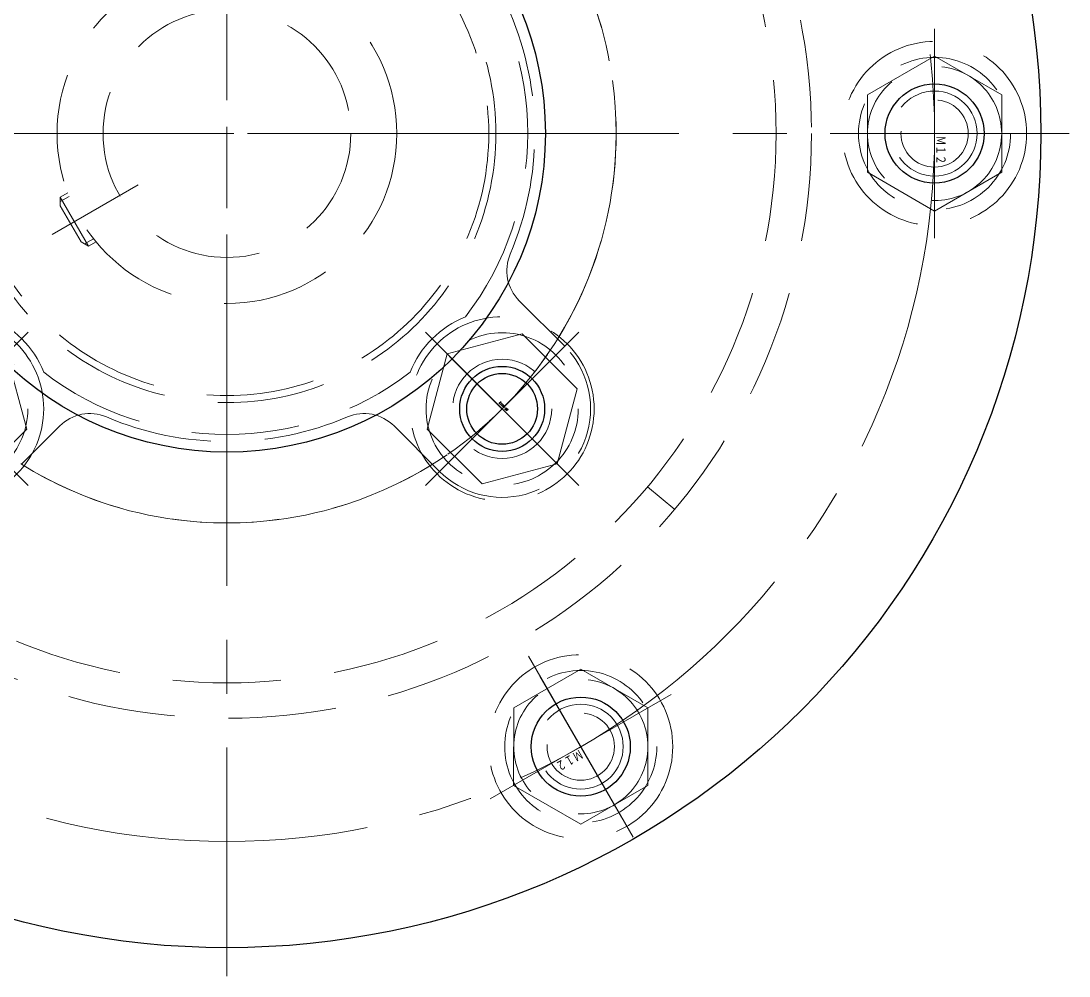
# Model space of a CAD drawing. Header units: millimetres. Extents: x 0 to 38884, y -3675 to 8056.
# Drawn here: x 13796.4 to 13944.5, y 3478.8 to 3613.7 of the extents above; entities that cross this region are included whole.
import ezdxf

# ---------------------------------------------------------------- set-up
doc = ezdxf.new("R2010")
doc.units = ezdxf.units.MM
doc.header["$LTSCALE"] = 2.4
doc.linetypes.add('CENTER2', pattern=[28.575, 19.05, -3.175, 3.175, -3.175])
doc.linetypes.add('HIDDEN', pattern=[9.525, 6.35, -3.175])
doc.layers.add('04_HIDDEN', color=2, linetype='HIDDEN', lineweight=13)
doc.layers.add('05_CENTER', color=4, linetype='CENTER2', lineweight=13)
doc.layers.add('10_DRAFT', color=8, linetype='Continuous', lineweight=0, plot=False)
doc.styles.add('KANJI0', font='txt.shx', dxfattribs={"width": 0.9, "height": 30, "bigfont": 'bigfont'})
doc.styles.add('KSS_TXT_L', font='txt.shx', dxfattribs={"height": 3, "bigfont": 'extfont2.shx'})

# ---------------------------------------------------------------- blocks, each defined once
blk = doc.blocks.new('A$C285C78E6_1')
at = {"color": 0, "linetype": 'CENTER2'}
for p, q in [((0, -15.31), (0, 15.31)), ((-15.31, 0), (15.31, 0))]:
    blk.add_line(p, q, dxfattribs=at)
at = {"color": 0}
for p, q in [((-10.97, 0), (-5.48, 9.5)), ((-5.48, 9.5), (5.48, 9.5)), ((5.48, 9.5), (10.97, 0)), ((-5.48, -9.5), (-10.97, 0)), ((10.97, 0), (5.48, -9.5)), ((5.48, -9.5), (-5.48, -9.5))]:
    blk.add_line(p, q, dxfattribs=at)
for radius in [13, 10.75]:
    blk.add_circle((0, 0), radius, dxfattribs=at)
at = {"layer": '10_DRAFT', "style": 'KSS_TXT_L'}
blk.add_text('BT-M12', height=0.3, dxfattribs=at).set_placement((-0.7, -0.55))
blk = doc.blocks.new('MUCFC207b_1')
at = {"color": 0}
for p, q in [((-22.49, -8.37), (-23.56, -8.99)), ((-22.29, -8.89), (-23.56, -9.62)), ((-23.56, -8.99), (-19.56, -15.91)), ((-23.56, -8.99), (-23.56, -10.19)), ((-23.56, -10.19), (-20.6, -15.31)), ((-19.56, -15.91), (-20.6, -15.31)), ((-18.84, -14.86), (-20.11, -15.6)), ((-18.49, -15.3), (-19.56, -15.91)), ((41.3, -23.63), (47.73, -30.05)), ((-23.63, -41.3), (-29.03, -46.71)), ((30.05, -47.73), (23.63, -41.3))]:
    blk.add_line(p, q, dxfattribs=at)
for centre, radius in [((0, 0), 38), ((0, 0), 37), ((0, 0), 24), ((0, 0), 17.5), ((38.89, -38.89), 7)]:
    blk.add_circle(centre, radius, dxfattribs=at)
for centre, radius, start, end in [((0, 0), 55, 328.1366, 31.8634), ((0, 0), 42.5, 322.4769, 37.5231), ((0, 0), 43.5, 336.9463, 23.0537), ((45.55, -19.38), 6, 156.9463, 225), ((-38.89, -38.89), 14, 21.7322, 68.2678), ((38.89, -38.89), 14, 111.7322, 158.2678), ((-38.89, -38.89), 12.5, 135, 321.525), ((38.89, -38.89), 12.5, 225, 45), ((0, 0), 42.5, 232.4769, 307.5231), ((-19.38, -45.55), 6, 66.9463, 135), ((19.38, -45.55), 6, 45, 113.0537), ((0, 0), 43.5, 246.9463, 293.0537), ((0, 0), 55, 238.05, 238.1366), ((0, 0), 55, 238.1366, 301.8634)]:
    blk.add_arc(centre, radius, start, end, dxfattribs=at)
at = {"layer": '05_CENTER', "color": 0}
for p, q in [((0, -60), (0, 60)), ((-60, 0), (60, 0)), ((-24.68, -14.25), (-12.56, -7.25)), ((31.82, -31.82), (45.96, -45.96))]:
    blk.add_line(p, q, dxfattribs=at)
blk.add_arc((0, 0), 55, 304.5682, 325.4318, dxfattribs=at)
blk = doc.blocks.new('A$C06233B12_1')
at = {"color": 0}
for centre, radius in [((0, 0), 115), ((0, 0), 45), ((100, 0), 7), ((38.89, -38.89), 6), ((38.89, -38.89), 5), ((50, -86.6), 7)]:
    blk.add_circle(centre, radius, dxfattribs=at)
at = {"layer": '04_HIDDEN'}
blk.add_line((63.28, -53.09), (59.45, -49.88), dxfattribs=at)
for radius in [82.6, 77.6]:
    blk.add_circle((0, 0), radius, dxfattribs=at)
at = {"layer": '05_CENTER'}
for p, q in [((0, 119), (0, -119)), ((-119, 0), (119, 0)), ((88.49, 0), (111.51, 0)), ((31.47, -31.47), (46.32, -46.32)), ((44.24, -76.63), (55.76, -96.57))]:
    blk.add_line(p, q, dxfattribs=at)
for radius in [100, 55]:
    blk.add_circle((0, 0), radius, dxfattribs=at)
blk = doc.blocks.new('12b_1')
at = {"color": 0, "linetype": 'CENTER2'}
for p, q in [((0, -14.77), (0, 14.77)), ((14.77, 0), (-14.77, 0))]:
    blk.add_line(p, q, dxfattribs=at)
at = {"color": 0}
for p, q in [((-5.47, 9.48), (-10.95, 0)), ((5.47, 9.48), (-5.47, 9.48)), ((10.95, 0), (5.47, 9.48)), ((-10.95, 0), (-5.47, -9.48)), ((5.47, -9.48), (10.95, 0)), ((-5.47, -9.48), (5.47, -9.48))]:
    blk.add_line(p, q, dxfattribs=at)
for radius in [13, 10.75, 9.48, 6, 4.75]:
    blk.add_circle((0, 0), radius, dxfattribs=at)
at = {"layer": '10_DRAFT', "linetype": 'CENTER2', "style": 'KANJI0', "width": 0.82}
blk.add_text('Ｍ１２', height=1.5, dxfattribs=at).set_placement((0.31, 0.09))

msp = doc.modelspace()

# ---------------------------------------------------------------- block references
msp.add_blockref('A$C06233B12_1', (13825.4577, 3597.8468))
at = {"layer": '04_HIDDEN', "color": 4}
msp.add_blockref('MUCFC207b_1', (13825.4577, 3597.8468), dxfattribs=at)
at = {"layer": '04_HIDDEN'}
for name, p, rotation in [('12b_1', (13925.4577, 3597.8468), 270), ('A$C285C78E6_1', (13786.5669, 3558.956), 45.00000000000001), ('A$C285C78E6_1', (13864.3486, 3558.956), 135), ('12b_1', (13875.4577, 3511.2443), 209.9999999999999)]:
    msp.add_blockref(name, p, dxfattribs=dict(at, rotation=rotation))

doc.saveas('drawing.dxf')
